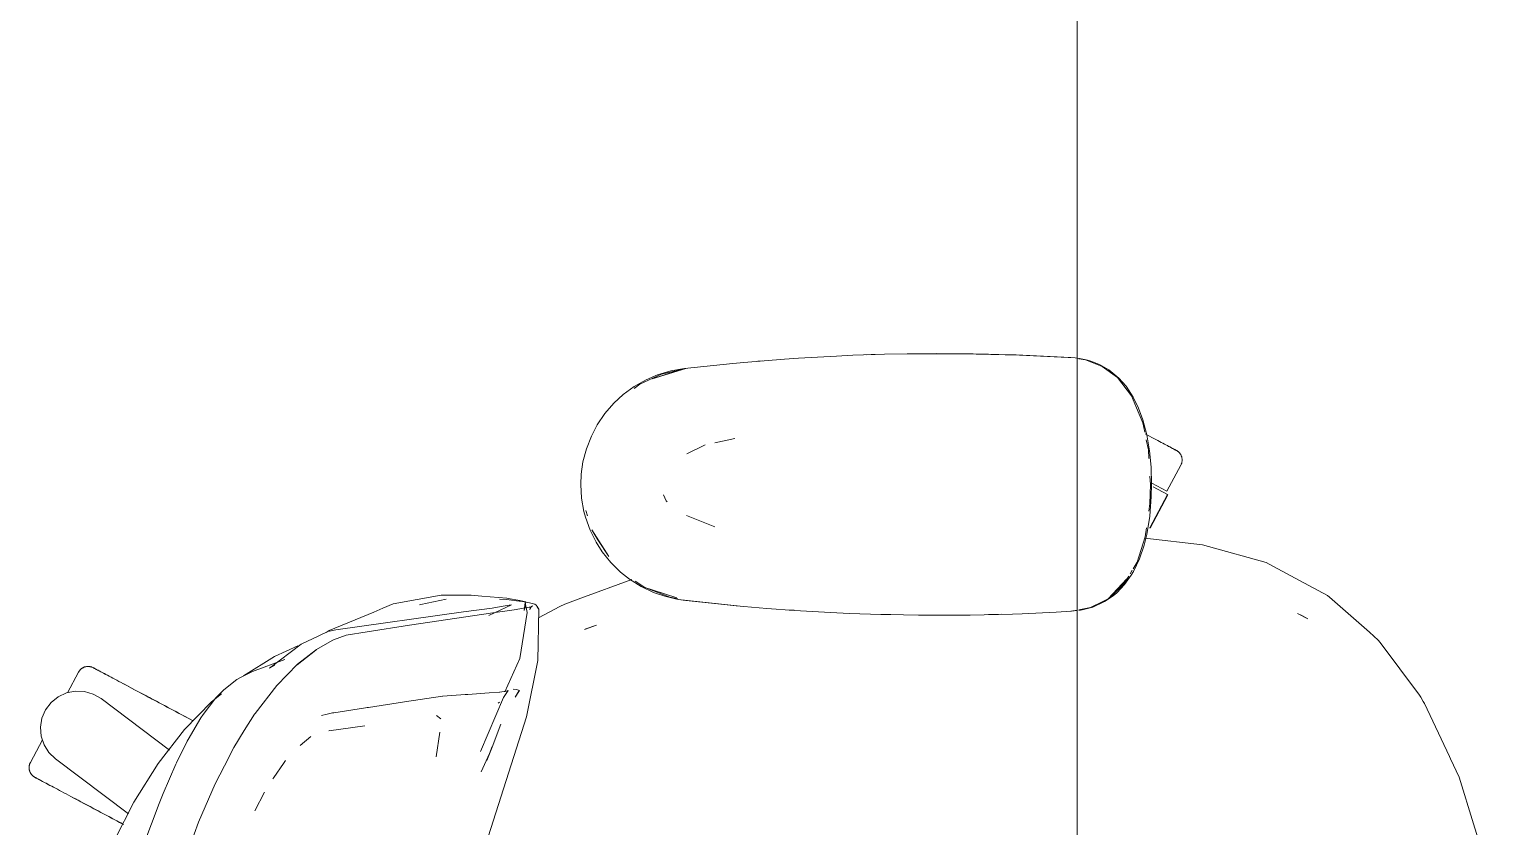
# Model space of a CAD drawing. Header units: millimetres. Extents: x 155927 to 295199, y -4084 to 97293.
# Drawn here: x 188535 to 189074, y 31813 to 32109 of the extents above; entities that cross this region are included whole.
import ezdxf

# ---------------------------------------------------------------- set-up
doc = ezdxf.new("R2010")
doc.units = ezdxf.units.MM
doc.header["$MEASUREMENT"] = 0
doc.layers.add('G-IMPT', color=8, linetype='CONTINUOUS', lineweight=9)
doc.layers.add('I-FURN', color=8, linetype='CONTINUOUS', lineweight=9)

msp = doc.modelspace()

# ---------------------------------------------------------------- linework, layer by layer
at = {"layer": 'G-IMPT'}
for p, q in [((188840.2, 31987.99), (188851.96, 31988.38)), ((188845.09, 31988.13), (188847.02, 31988.24)), ((188847.02, 31988.24), (188848.52, 31988.26)), ((188860.38, 31988.55), (188851.96, 31988.38)), ((188860.38, 31988.55), (188871.17, 31988.63)), ((188860.38, 31988.55), (188880.56, 31988.59)), ((188860.38, 31988.55), (188890.4, 31988.43)), ((188890.4, 31988.43), (188871.17, 31988.63)), ((188880.56, 31988.59), (188890.4, 31988.43)), ((188880.56, 31988.59), (188901.96, 31988.09)), ((188880.56, 31988.59), (188900.75, 31988.13)), ((188880.56, 31988.55), (188882.6, 31988.57)), ((188882.6, 31988.57), (188884.81, 31988.49)), ((188890.4, 31988.43), (188901.96, 31988.09)), ((188901.96, 31988.09), (188900.75, 31988.13)), ((188900.75, 31988.13), (188922.53, 31987.04)), ((188900.75, 31988.13), (188920.93, 31987.15)), ((188901.96, 31988.09), (188922.53, 31987.04)), ((188778.35, 31983.1), (188765.89, 31979.27)), ((188769.38, 31981.06), (188777.79, 31982.98)), ((188777.84, 31983.1), (188772.79, 31982.21)), ((188778.35, 31983.1), (188775.04, 31982.19)), ((188795.76, 31985.01), (188777.84, 31983.1)), ((188799.89, 31985.36), (188795.76, 31985.01)), ((188814.95, 31986.6), (188799.89, 31985.36)), ((188806.77, 31985.95), (188805.09, 31985.78)), ((188814.95, 31986.6), (188820.04, 31986.93)), ((188820.04, 31986.93), (188834.18, 31987.74)), ((188840.2, 31987.99), (188834.18, 31987.74)), ((188922.53, 31987.04), (188920.93, 31987.15)), ((188922.53, 31987.04), (188924.18, 31986.79)), ((188926.4, 31986.32), (188923.86, 31986.71)), ((188926.58, 31986.34), (188924.18, 31986.79)), ((188926.4, 31986.32), (188932.59, 31983.91)), ((188926.58, 31986.34), (188927.92, 31985.98)), ((188931.56, 31984.58), (188927.92, 31985.98)), ((188931.56, 31984.58), (188935, 31982.62)), ((188932.59, 31983.91), (188938.22, 31979.75)), ((188759.21, 31975.73), (188761.32, 31977.32)), ((188763.69, 31978.93), (188759.25, 31976.42)), ((188769.38, 31981.06), (188761.32, 31977.32)), ((188763.69, 31978.93), (188767.93, 31980.74)), ((188765.89, 31979.27), (188775.04, 31982.19)), ((188767.93, 31980.74), (188772.79, 31982.21)), ((188935, 31982.62), (188938.74, 31979.55)), ((188938.22, 31979.75), (188943.43, 31972.96)), ((188941.41, 31976.51), (188938.74, 31979.55)), ((188755.17, 31973.42), (188751.73, 31970.26)), ((188755.17, 31973.42), (188759.25, 31976.42)), ((188944.06, 31972.46), (188941.41, 31976.51)), ((188943.43, 31972.96), (188945.27, 31968.56)), ((188944.06, 31972.46), (188946.04, 31968.39)), ((188748.41, 31966.42), (188751.73, 31970.26)), ((188947.6, 31962.94), (188945.27, 31968.56)), ((188947.63, 31964.05), (188946.04, 31968.39)), ((188745.58, 31962.26), (188743.39, 31958.09)), ((188745.58, 31962.26), (188748.41, 31966.42)), ((188947.6, 31962.94), (188948.31, 31959.48)), ((188947.63, 31964.05), (188949.06, 31958.57)), ((188743.39, 31958.09), (188741.55, 31953.38)), ((188796.55, 31957.14), (188789.12, 31955.56)), ((188948.87, 31956.73), (188949.64, 31952.98)), ((188950.06, 31952.64), (188949.06, 31958.57)), ((188740.29, 31948.51), (188741.55, 31953.38)), ((188778.72, 31951.53), (188785.5, 31954.8)), ((188949.64, 31952.98), (188949.84, 31949.77)), ((188950.06, 31952.64), (188950.62, 31946.49)), ((188740.29, 31948.51), (188739.64, 31944)), ((188950.8, 31940.15), (188950.62, 31946.49)), ((188739.47, 31940.15), (188739.64, 31944)), ((188739.47, 31940.15), (188739.77, 31935.11)), ((188950.2, 31932.99), (188950.43, 31940.15)), ((188950.24, 31943.26), (188950.43, 31940.15)), ((188950.71, 31935.65), (188950.8, 31940.15)), ((188739.77, 31935.11), (188740.65, 31930.16)), ((188770.09, 31936.33), (188771.1, 31934.1)), ((188771.1, 31934.1), (188771.06, 31934.19)), ((188950.71, 31935.65), (188950.14, 31928.33)), ((188740.65, 31930.16), (188741.21, 31928.04)), ((188742.01, 31928.47), (188741.39, 31930.5)), ((188771.1, 31934.1), (188771.4, 31933.65)), ((188950.2, 31932.99), (188949.81, 31930.21)), ((188742.92, 31923.26), (188741.21, 31928.04)), ((188789.05, 31924.43), (188778.63, 31928.58)), ((188948.93, 31924.02), (188948.47, 31920.73)), ((188949.02, 31921.57), (188950.14, 31928.33)), ((188742.92, 31923.26), (188745.17, 31918.75)), ((188743.57, 31923.36), (188745.73, 31919.68)), ((188743.57, 31923.36), (188749.89, 31913.41)), ((188745.17, 31918.75), (188747.43, 31915.21)), ((188745.73, 31919.68), (188749.89, 31913.41)), ((188948.47, 31920.73), (188945.44, 31911.34)), ((188948.04, 31917.64), (188949.02, 31921.57)), ((188948.35, 31920.22), (188969.63, 31917.81)), ((188750.62, 31911.23), (188747.43, 31915.21)), ((188948.04, 31917.64), (188946.31, 31912.55)), ((188971.89, 31917.17), (188969.63, 31917.81)), ((188971.89, 31917.17), (188993.24, 31911.17)), ((188750.62, 31911.23), (188754.23, 31907.68)), ((188754.23, 31907.68), (188757.53, 31905.06)), ((188943.7, 31908.42), (188942.87, 31907.03)), ((188944.1, 31907.92), (188943.29, 31906.54)), ((188945.44, 31911.34), (188943.98, 31908.88)), ((188946.31, 31912.55), (188944.1, 31907.92)), ((188993.24, 31911.17), (188994.35, 31910.57)), ((188994.35, 31910.57), (189005.59, 31904.56)), ((188758.43, 31904.94), (188739.49, 31898)), ((188761.86, 31902.33), (188757.53, 31905.06)), ((188763.18, 31901.94), (188759.6, 31904.36)), ((188761.86, 31902.33), (188766.44, 31900.14)), ((188763.18, 31901.94), (188765.89, 31901.03)), ((188763.18, 31901.94), (188775.04, 31898.12)), ((188941.67, 31905.12), (188934.77, 31897.73)), ((188940.48, 31903.03), (188934.77, 31897.73)), ((188940.26, 31903.5), (188937.18, 31899.96)), ((188937.98, 31900.04), (188940.85, 31903.09)), ((188941.67, 31905.12), (188940.39, 31903.65)), ((188942.36, 31906.19), (188940.48, 31903.03)), ((188940.85, 31903.09), (188943.29, 31906.54)), ((189005.59, 31904.56), (189016.02, 31898.97)), ((188687.71, 31899.1), (188670.01, 31895.86)), ((188689.57, 31897.69), (188680.27, 31895.64)), ((188687.71, 31899.1), (188694.68, 31899.12)), ((188694.68, 31899.12), (188698.85, 31899.12)), ((188702.8, 31898.78), (188698.85, 31899.12)), ((188712.13, 31897.98), (188702.8, 31898.78)), ((188711.96, 31897.46), (188709.37, 31897.67)), ((188716.65, 31896.94), (188711.96, 31897.46)), ((188712.13, 31897.98), (188712.6, 31897.94)), ((188712.6, 31897.94), (188716.85, 31897.12)), ((188717.26, 31896.87), (188716.65, 31896.94)), ((188716.85, 31897.12), (188719.17, 31896.68)), ((188717.26, 31896.87), (188720.54, 31896.33)), ((188718.45, 31893.4), (188719.17, 31896.68)), ((188739.49, 31898), (188733.52, 31895.81)), ((188772.4, 31898.33), (188764.22, 31901.53)), ((188765.89, 31901.03), (188775.04, 31898.12)), ((188766.44, 31900.14), (188770.57, 31898.69)), ((188775.53, 31897.54), (188770.57, 31898.69)), ((188775.46, 31897.75), (188772.4, 31898.33)), ((188775.53, 31897.54), (188798.49, 31895.08)), ((188775.53, 31897.54), (188778.35, 31897.2)), ((188775.53, 31897.54), (188796.97, 31895.18)), ((188798.49, 31895.08), (188778.35, 31897.2)), ((188932.53, 31896.63), (188928.27, 31894.52)), ((188933.44, 31896.71), (188929.12, 31894.72)), ((188932.53, 31896.63), (188934.77, 31897.73)), ((188933.44, 31896.71), (188936.66, 31898.91)), ((188934.77, 31897.73), (188937.18, 31899.96)), ((188937.98, 31900.04), (188936.66, 31898.91)), ((189016.69, 31898.39), (189016.02, 31898.97)), ((189031.47, 31885.37), (189016.69, 31898.39)), ((188646.34, 31886.08), (188662.79, 31892.87)), ((188695.99, 31892.91), (188648.77, 31886.24)), ((188662.79, 31892.87), (188666.15, 31894.26)), ((188670.01, 31895.86), (188666.15, 31894.26)), ((188706.95, 31892.52), (188676.08, 31887.97)), ((188680.27, 31895.64), (188679.69, 31895.49)), ((188695.99, 31892.91), (188706.65, 31894.35)), ((188713.84, 31895.54), (188705.43, 31891.55)), ((188707.95, 31894.57), (188706.65, 31894.35)), ((188714.81, 31893.63), (188706.95, 31892.52)), ((188707.95, 31894.57), (188712.97, 31895.4)), ((188713.84, 31895.54), (188712.97, 31895.4)), ((188721.07, 31894.74), (188714.81, 31893.63)), ((188716.91, 31875.64), (188719.62, 31892.69)), ((188718.45, 31893.4), (188718.93, 31896.27)), ((188718.93, 31896.27), (188719.62, 31892.69)), ((188720.45, 31894.57), (188721.55, 31895.13)), ((188720.45, 31894.57), (188721.07, 31894.74)), ((188722.4, 31895.78), (188720.54, 31896.33)), ((188720.65, 31893.7), (188720.73, 31894.2)), ((188721.05, 31894.74), (188720.73, 31894.2)), ((188721.05, 31894.74), (188721.55, 31895.13)), ((188722.4, 31895.78), (188722.94, 31895.46)), ((188722.94, 31895.46), (188723.31, 31894.96)), ((188723.92, 31893.93), (188723.31, 31894.96)), ((188723.44, 31894.34), (188723.31, 31894.96)), ((188723.31, 31894.96), (188723.34, 31894.89)), ((188723.44, 31894.34), (188723.34, 31894.89)), ((188723.54, 31874.94), (188723.92, 31893.93)), ((188723.85, 31890.74), (188731.76, 31894.88)), ((188731.76, 31894.88), (188733.52, 31895.81)), ((188796.97, 31895.18), (188808.37, 31894.2)), ((188818.65, 31893.47), (188808.37, 31894.2)), ((188816.61, 31893.6), (188815.2, 31893.74)), ((188816.61, 31893.6), (188818.52, 31893.51)), ((188818.65, 31893.47), (188827.53, 31892.91)), ((188838.83, 31892.37), (188827.53, 31892.91)), ((188838.83, 31892.37), (188846.71, 31892.07)), ((188859.02, 31891.78), (188846.71, 31892.07)), ((188850.58, 31891.99), (188852.24, 31891.92)), ((188852.24, 31891.92), (188854.32, 31891.92)), ((188859.02, 31891.78), (188864.49, 31891.71)), ((188879.2, 31891.7), (188864.49, 31891.71)), ((188883.71, 31891.75), (188879.2, 31891.7)), ((188883.71, 31891.75), (188899.38, 31892.13)), ((188890.44, 31891.93), (188892.66, 31891.93)), ((188895.34, 31892.05), (188892.66, 31891.93)), ((188899.38, 31892.13), (188902.93, 31892.25)), ((188915.49, 31892.87), (188902.93, 31892.25)), ((188915.49, 31892.87), (188921.15, 31893.15)), ((188923.23, 31893.58), (188920.93, 31893.15)), ((188921.15, 31893.15), (188923.23, 31893.41)), ((188928.27, 31894.52), (188923.86, 31893.7)), ((188923.86, 31893.49), (188925.16, 31893.65)), ((188925.16, 31893.65), (188929.12, 31894.72)), ((189006.42, 31891.54), (189004.83, 31892.32)), ((189008.72, 31890.36), (189004.83, 31892.32)), ((189008.72, 31890.36), (189006.42, 31891.54)), ((188645.17, 31885.31), (188646.34, 31886.08)), ((188648.77, 31886.24), (188645.78, 31885.59)), ((188676.08, 31887.97), (188660.31, 31885.57)), ((188740.79, 31886.4), (188745.26, 31888.03)), ((188740.79, 31886.4), (188741.38, 31886.66)), ((188745.26, 31888.03), (188741.38, 31886.66)), ((188624.19, 31872.04), (188635.89, 31880.98)), ((188634.71, 31880.31), (188626.08, 31876.33)), ((188642.42, 31884.02), (188635.89, 31880.98)), ((188641.59, 31879.02), (188647.43, 31882.31)), ((188642.42, 31884.02), (188645.78, 31885.59)), ((188647.43, 31882.31), (188647.85, 31882.52)), ((188652.64, 31884.27), (188647.85, 31882.52)), ((188652.64, 31884.27), (188660.31, 31885.57)), ((189031.47, 31885.37), (189034.73, 31882.5)), ((189035.46, 31881.53), (189034.73, 31882.5)), ((189050.03, 31862.03), (189035.46, 31881.53)), ((188626.08, 31876.33), (188614.63, 31869.21)), ((188629.85, 31875.27), (188617.94, 31870.77)), ((188634.42, 31873.3), (188641.37, 31878.69)), ((188634.42, 31873.3), (188637.99, 31876.1)), ((188641.59, 31879.02), (188634.63, 31873.6)), ((188641.37, 31878.69), (188637.99, 31876.1)), ((188716.91, 31875.64), (188711.29, 31863.29)), ((188723.54, 31874.94), (188719.34, 31853.99)), ((188613.27, 31868.52), (188615.71, 31869.69)), ((188615.71, 31869.69), (188617.94, 31870.77)), ((188624.19, 31872.04), (188626.22, 31873.2)), ((188626.89, 31865.7), (188634.63, 31873.6)), ((188612.14, 31867.9), (188607.27, 31864.04)), ((188612.14, 31867.9), (188613.27, 31868.52)), ((188626.89, 31865.7), (188618.87, 31855.26)), ((188714.48, 31864.28), (188715.83, 31864.11)), ((188715.83, 31864.11), (188716.7, 31863.84)), ((188602.71, 31859.6), (188592.75, 31849.3)), ((188604.38, 31861.02), (188599.66, 31854.89)), ((188602.71, 31859.6), (188606.38, 31862.6)), ((188607.27, 31864.04), (188604.38, 31861.02)), ((188674.25, 31859.63), (188660.89, 31857.51)), ((188674.25, 31859.63), (188688.32, 31861.66)), ((188688.4, 31861.67), (188688.32, 31861.66)), ((188688.4, 31861.67), (188696.64, 31862.29)), ((188696.64, 31862.29), (188697.63, 31862.36)), ((188697.63, 31862.36), (188705.49, 31862.92)), ((188710.8, 31861.14), (188702.36, 31841.16)), ((188705.49, 31862.92), (188709.36, 31863.22)), ((188709.35, 31859.42), (188708.91, 31859.15)), ((188709.45, 31863.22), (188709.36, 31863.22)), ((188709.45, 31863.22), (188711.83, 31863.52)), ((188712.56, 31863.81), (188710.8, 31861.14)), ((188711.84, 31863.52), (188711.83, 31863.52)), ((188711.84, 31863.52), (188712.56, 31863.81)), ((188715.17, 31861.35), (188716.7, 31863.84)), ((188716.76, 31863.82), (188715.17, 31861.35)), ((188716.7, 31863.84), (188715.21, 31861.37)), ((188716.76, 31863.82), (188716.7, 31863.84)), ((189050.03, 31862.03), (189050.49, 31861.26)), ((189050.49, 31861.26), (189051.43, 31859.69)), ((189051.85, 31858.98), (189051.43, 31859.69)), ((189051.85, 31858.98), (189061.12, 31839.34)), ((188594.07, 31845.6), (188598.8, 31853.6)), ((188599.66, 31854.89), (188598.8, 31853.6)), ((188614.82, 31848.91), (188618.7, 31855.01)), ((188618.7, 31855.01), (188618.87, 31855.26)), ((188643.43, 31854.58), (188645.6, 31855.04)), ((188645.6, 31855.04), (188647.58, 31855.46)), ((188648.05, 31855.53), (188647.58, 31855.46)), ((188659.77, 31857.34), (188648.05, 31855.53)), ((188659.77, 31857.34), (188660.38, 31857.43)), ((188660.89, 31857.51), (188660.38, 31857.43)), ((188687.66, 31853.28), (188686.02, 31854.56)), ((188703.35, 31803.75), (188719.34, 31853.99)), ((188582.94, 31836.7), (188592.75, 31849.3)), ((188614.82, 31848.91), (188611.05, 31842.68)), ((188659.47, 31850.66), (188646.12, 31848.88)), ((188646.12, 31848.88), (188646.59, 31849.02)), ((188687.31, 31848.33), (188685.91, 31839.17)), ((188687.31, 31848.33), (188687.26, 31847.98)), ((188706.66, 31842.8), (188709.92, 31851.27)), ((188593.76, 31845), (188589.76, 31836.99)), ((188593.76, 31845), (188594.07, 31845.6)), ((188607.48, 31835.89), (188611.05, 31842.68)), ((188635.62, 31843.38), (188639.53, 31846.72)), ((188704.64, 31837.9), (188706.67, 31843.01)), ((188706.67, 31843.01), (188704.64, 31837.89)), ((188706.66, 31842.8), (188704.64, 31837.9)), ((188629.35, 31836.75), (188630.1, 31837.85)), ((188705.64, 31840.42), (188702.59, 31833.71)), ((189061.12, 31839.34), (189061.55, 31838.42)), ((189064.74, 31831.66), (189061.55, 31838.42)), ((188573.97, 31822.41), (188582.94, 31836.7)), ((188589.54, 31836.55), (188584.77, 31825.59)), ((188589.54, 31836.55), (188589.76, 31836.99)), ((188607.48, 31835.89), (188604.09, 31829.16)), ((188629.35, 31836.75), (188625.85, 31831.61)), ((188597.92, 31814.94), (188604.09, 31829.16)), ((188625.85, 31831.61), (188625.46, 31831.04)), ((189064.74, 31831.66), (189070.06, 31814.38)), ((188566.88, 31808.63), (188573.97, 31822.41)), ((188577.69, 31806.84), (188583.29, 31821.91)), ((188584.77, 31825.59), (188583.29, 31821.91)), ((188622.32, 31826.14), (188618.78, 31819.17)), ((188592.46, 31800.06), (188597.92, 31814.94)), ((189070.06, 31814.38), (189074.25, 31800.78))]:
    msp.add_line(p, q, dxfattribs=at)
at = {"layer": 'I-FURN'}
for p, q in [((188923.23, 32404.61), (188923.23, 31004.61)), ((188923.23, 31004.61), (188923.23, 32404.61)), ((188949.28, 31958.45), (188948.45, 31958.9)), ((188950.1, 31958.02), (188949.28, 31958.45)), ((188950.88, 31957.6), (188950.1, 31958.02)), ((188951.65, 31957.2), (188950.88, 31957.6)), ((188952.38, 31956.81), (188951.65, 31957.2)), ((188953.09, 31956.43), (188952.38, 31956.81)), ((188953.77, 31956.07), (188953.09, 31956.43)), ((188954.41, 31955.72), (188953.77, 31956.07)), ((188955.03, 31955.4), (188954.41, 31955.72)), ((188955.61, 31955.09), (188955.03, 31955.4)), ((188955.3, 31955.25), (188955.87, 31954.95)), ((188956.17, 31954.79), (188955.61, 31955.09)), ((188955.87, 31954.95), (188956.41, 31954.66)), ((188956.68, 31954.52), (188956.17, 31954.79)), ((188956.41, 31954.66), (188956.91, 31954.4)), ((188957.16, 31954.26), (188956.68, 31954.52)), ((188956.91, 31954.4), (188957.37, 31954.15)), ((188957.61, 31954.03), (188957.16, 31954.26)), ((188957.37, 31954.15), (188957.8, 31953.92)), ((188958.02, 31953.81), (188957.61, 31954.03)), ((188957.8, 31953.92), (188958.2, 31953.71)), ((188958.39, 31953.61), (188958.02, 31953.81)), ((188958.2, 31953.71), (188958.55, 31953.52)), ((188958.73, 31953.43), (188958.39, 31953.61)), ((188958.55, 31953.52), (188958.87, 31953.36)), ((188959.03, 31953.27), (188958.73, 31953.43)), ((188958.87, 31953.36), (188959.15, 31953.21)), ((188959.28, 31953.14), (188959.03, 31953.27)), ((188959.15, 31953.21), (188959.39, 31953.08)), ((188959.5, 31953.02), (188959.28, 31953.14)), ((188959.39, 31953.08), (188959.59, 31952.97)), ((188959.68, 31952.92), (188959.5, 31953.02)), ((188959.59, 31952.97), (188959.75, 31952.89)), ((188959.82, 31952.85), (188959.68, 31952.92)), ((188959.75, 31952.89), (188959.88, 31952.82)), ((188959.92, 31952.79), (188959.82, 31952.85)), ((188959.88, 31952.82), (188959.96, 31952.78)), ((188959.99, 31952.76), (188959.92, 31952.79)), ((188959.96, 31952.78), (188960, 31952.76)), ((188960.01, 31952.75), (188959.99, 31952.76)), ((188960, 31952.76), (188960.01, 31952.75)), ((188960.01, 31952.75), (188960.15, 31952.67)), ((188960.15, 31952.67), (188960.28, 31952.59)), ((188960.28, 31952.59), (188960.42, 31952.5)), ((188960.42, 31952.5), (188960.55, 31952.41)), ((188960.55, 31952.41), (188960.67, 31952.31)), ((188960.67, 31952.31), (188960.8, 31952.2)), ((188960.8, 31952.2), (188960.91, 31952.09)), ((188960.91, 31952.09), (188961.03, 31951.98)), ((188961.03, 31951.98), (188961.14, 31951.86)), ((188961.14, 31951.86), (188961.24, 31951.73)), ((188961.24, 31951.73), (188961.34, 31951.61)), ((188961.34, 31951.61), (188961.43, 31951.48)), ((188961.43, 31951.48), (188961.52, 31951.34)), ((188961.52, 31951.34), (188961.61, 31951.2)), ((188961.61, 31951.2), (188961.68, 31951.06)), ((188961.68, 31951.06), (188961.76, 31950.92)), ((188961.76, 31950.92), (188961.82, 31950.77)), ((188961.82, 31950.77), (188961.88, 31950.62)), ((188961.88, 31950.62), (188961.94, 31950.47)), ((188961.94, 31950.47), (188961.98, 31950.32)), ((188961.98, 31950.32), (188962.03, 31950.16)), ((188956.52, 31937.62), (188961.67, 31947.3)), ((188961.69, 31947.34), (188961.67, 31947.3)), ((188961.76, 31947.48), (188961.69, 31947.34)), ((188961.83, 31947.63), (188961.76, 31947.48)), ((188961.89, 31947.78), (188961.83, 31947.63)), ((188961.94, 31947.93), (188961.89, 31947.78)), ((188961.99, 31948.09), (188961.94, 31947.93)), ((188962.03, 31948.24), (188961.99, 31948.09)), ((188962.03, 31950.16), (188962.06, 31950)), ((188962.06, 31948.4), (188962.03, 31948.24)), ((188962.06, 31950), (188962.09, 31949.84)), ((188962.09, 31948.56), (188962.06, 31948.4)), ((188962.09, 31949.84), (188962.11, 31949.68)), ((188962.12, 31948.72), (188962.09, 31948.56)), ((188962.11, 31949.68), (188962.13, 31949.52)), ((188962.13, 31948.88), (188962.12, 31948.72)), ((188962.13, 31949.52), (188962.14, 31949.36)), ((188962.14, 31949.04), (188962.13, 31948.88)), ((188962.14, 31949.36), (188962.14, 31949.2)), ((188962.14, 31949.2), (188962.14, 31949.04)), ((188950.89, 31940.61), (188956.52, 31937.62)), ((188956.71, 31936.39), (188950.13, 31924.02)), ((188950.3, 31923.93), (188956.88, 31936.29)), ((188951.41, 31939.2), (188956.71, 31936.39)), ((188950.13, 31924.02), (188950.04, 31924.07)), ((188553.47, 31870.56), (188549.44, 31862.98)), ((188553.47, 31870.56), (188553.55, 31870.71)), ((188553.55, 31870.71), (188553.64, 31870.84)), ((188553.64, 31870.84), (188553.73, 31870.98)), ((188553.73, 31870.98), (188553.82, 31871.11)), ((188553.82, 31871.11), (188553.92, 31871.23)), ((188553.92, 31871.23), (188554.03, 31871.36)), ((188554.03, 31871.36), (188554.14, 31871.47)), ((188554.14, 31871.47), (188554.25, 31871.59)), ((188554.25, 31871.59), (188554.37, 31871.7)), ((188554.37, 31871.7), (188554.49, 31871.8)), ((188554.49, 31871.8), (188554.62, 31871.9)), ((188554.62, 31871.9), (188554.75, 31871.99)), ((188554.75, 31871.99), (188554.88, 31872.08)), ((188554.88, 31872.08), (188555.02, 31872.17)), ((188555.02, 31872.17), (188555.16, 31872.24)), ((188555.16, 31872.24), (188555.31, 31872.32)), ((188555.31, 31872.32), (188555.45, 31872.38)), ((188555.45, 31872.38), (188555.6, 31872.44)), ((188555.6, 31872.44), (188555.76, 31872.5)), ((188555.76, 31872.5), (188555.91, 31872.54)), ((188555.91, 31872.54), (188556.07, 31872.59)), ((188556.07, 31872.59), (188556.22, 31872.62)), ((188556.22, 31872.62), (188556.38, 31872.65)), ((188556.38, 31872.65), (188556.54, 31872.67)), ((188556.54, 31872.67), (188556.7, 31872.69)), ((188556.7, 31872.69), (188556.86, 31872.7)), ((188556.86, 31872.7), (188557.02, 31872.7)), ((188557.02, 31872.7), (188557.18, 31872.7)), ((188557.18, 31872.7), (188557.35, 31872.69)), ((188557.35, 31872.69), (188557.51, 31872.67)), ((188557.51, 31872.67), (188557.67, 31872.65)), ((188557.67, 31872.65), (188557.82, 31872.62)), ((188557.82, 31872.62), (188557.98, 31872.59)), ((188557.98, 31872.59), (188558.14, 31872.55)), ((188558.14, 31872.55), (188558.29, 31872.5)), ((188558.29, 31872.5), (188558.44, 31872.45)), ((188558.44, 31872.45), (188558.59, 31872.39)), ((188558.59, 31872.39), (188558.74, 31872.32)), ((188558.74, 31872.32), (188558.89, 31872.25)), ((188558.89, 31872.25), (188558.92, 31872.23)), ((188558.92, 31872.23), (188558.94, 31872.22)), ((188558.93, 31872.23), (188558.92, 31872.23)), ((188558.97, 31872.21), (188558.93, 31872.23)), ((188558.94, 31872.22), (188559, 31872.19)), ((188559.05, 31872.16), (188558.97, 31872.21)), ((188559, 31872.19), (188559.11, 31872.14)), ((188559.18, 31872.1), (188559.05, 31872.16)), ((188559.11, 31872.14), (188559.25, 31872.06)), ((188559.34, 31872.01), (188559.18, 31872.1)), ((188559.25, 31872.06), (188559.43, 31871.96)), ((188559.54, 31871.9), (188559.34, 31872.01)), ((188559.43, 31871.96), (188559.64, 31871.85)), ((188559.78, 31871.78), (188559.54, 31871.9)), ((188559.64, 31871.85), (188559.9, 31871.71)), ((188560.06, 31871.63), (188559.78, 31871.78)), ((188559.9, 31871.71), (188560.2, 31871.55)), ((188560.38, 31871.46), (188560.06, 31871.63)), ((188560.2, 31871.55), (188560.54, 31871.37)), ((188560.73, 31871.27), (188560.38, 31871.46)), ((188560.54, 31871.37), (188560.91, 31871.18)), ((188561.13, 31871.06), (188560.73, 31871.27)), ((188560.91, 31871.18), (188561.32, 31870.96)), ((188561.56, 31870.83), (188561.13, 31871.06)), ((188561.32, 31870.96), (188561.76, 31870.72)), ((188562.02, 31870.58), (188561.56, 31870.83)), ((188561.76, 31870.72), (188562.25, 31870.46)), ((188562.52, 31870.32), (188562.02, 31870.58)), ((188562.25, 31870.46), (188562.76, 31870.19)), ((188563.06, 31870.03), (188562.52, 31870.32)), ((188562.76, 31870.19), (188563.31, 31869.9)), ((188563.63, 31869.73), (188563.06, 31870.03)), ((188563.31, 31869.9), (188563.9, 31869.59)), ((188564.23, 31869.41), (188563.63, 31869.73)), ((188564.86, 31869.07), (188564.23, 31869.41)), ((188565.53, 31868.72), (188564.86, 31869.07)), ((188566.22, 31868.35), (188565.53, 31868.72)), ((188566.94, 31867.97), (188566.22, 31868.35)), ((188567.69, 31867.57), (188566.94, 31867.97)), ((188568.47, 31867.16), (188567.69, 31867.57)), ((188569.27, 31866.73), (188568.47, 31867.16)), ((188570.09, 31866.29), (188569.27, 31866.73)), ((188569.64, 31866.53), (188570.48, 31866.09)), ((188570.94, 31865.84), (188570.09, 31866.29)), ((188570.48, 31866.09), (188571.34, 31865.63)), ((188571.81, 31865.38), (188570.94, 31865.84)), ((188571.34, 31865.63), (188572.21, 31865.17)), ((188572.7, 31864.91), (188571.81, 31865.38)), ((188572.21, 31865.17), (188573.11, 31864.69)), ((188573.6, 31864.43), (188572.7, 31864.91)), ((188573.11, 31864.69), (188574.02, 31864.2)), ((188574.52, 31863.94), (188573.6, 31864.43)), ((188574.02, 31864.2), (188574.95, 31863.71)), ((188541.29, 31856.62), (188543.32, 31859.32)), ((188543.32, 31859.32), (188545.93, 31861.45)), ((188545.93, 31861.45), (188548.98, 31862.89)), ((188548.98, 31862.89), (188552.29, 31863.56)), ((188552.29, 31863.56), (188555.66, 31863.42)), ((188555.66, 31863.42), (188558.9, 31862.48)), ((188558.9, 31862.48), (188561.82, 31860.79)), ((188561.82, 31860.79), (188587.13, 31841.71)), ((188575.46, 31863.44), (188574.52, 31863.94)), ((188574.95, 31863.71), (188575.9, 31863.21)), ((188576.41, 31862.93), (188575.46, 31863.44)), ((188575.9, 31863.21), (188576.85, 31862.7)), ((188577.38, 31862.42), (188576.41, 31862.93)), ((188576.85, 31862.7), (188577.82, 31862.18)), ((188578.35, 31861.9), (188577.38, 31862.42)), ((188577.82, 31862.18), (188578.8, 31861.66)), ((188579.33, 31861.38), (188578.35, 31861.9)), ((188578.8, 31861.66), (188579.79, 31861.14)), ((188580.32, 31860.85), (188579.33, 31861.38)), ((188579.79, 31861.14), (188580.78, 31860.61)), ((188581.32, 31860.32), (188580.32, 31860.85)), ((188580.78, 31860.61), (188581.78, 31860.08)), ((188582.32, 31859.79), (188581.32, 31860.32)), ((188581.78, 31860.08), (188582.79, 31859.54)), ((188583.33, 31859.26), (188582.32, 31859.79)), ((188582.79, 31859.54), (188583.79, 31859.01)), ((188584.33, 31858.72), (188583.33, 31859.26)), ((188583.79, 31859.01), (188584.8, 31858.48)), ((188585.34, 31858.19), (188584.33, 31858.72)), ((188539.42, 31850.19), (188539.96, 31853.52)), ((188539.96, 31853.52), (188541.29, 31856.62)), ((188584.8, 31858.48), (188585.8, 31857.94)), ((188586.34, 31857.65), (188585.34, 31858.19)), ((188585.8, 31857.94), (188586.8, 31857.41)), ((188587.34, 31857.12), (188586.34, 31857.65)), ((188586.8, 31857.41), (188587.8, 31856.88)), ((188588.33, 31856.59), (188587.34, 31857.12)), ((188587.8, 31856.88), (188588.79, 31856.35)), ((188589.32, 31856.07), (188588.33, 31856.59)), ((188588.79, 31856.35), (188589.77, 31855.83)), ((188590.3, 31855.55), (188589.32, 31856.07)), ((188589.77, 31855.83), (188590.75, 31855.31)), ((188591.27, 31855.03), (188590.3, 31855.55)), ((188590.75, 31855.31), (188591.71, 31854.8)), ((188592.23, 31854.52), (188591.27, 31855.03)), ((188591.71, 31854.8), (188592.66, 31854.29)), ((188593.17, 31854.02), (188592.23, 31854.52)), ((188592.66, 31854.29), (188593.6, 31853.79)), ((188594.1, 31853.53), (188593.17, 31854.02)), ((188593.6, 31853.79), (188594.52, 31853.3)), ((188595.01, 31853.04), (188594.1, 31853.53)), ((188594.52, 31853.3), (188595.43, 31852.82)), ((188539.68, 31846.83), (188539.42, 31850.19)), ((188595.91, 31852.57), (188595.01, 31853.04)), ((188540.13, 31845.48), (188535.66, 31837.07)), ((188540.75, 31843.63), (188539.68, 31846.83)), ((188542.55, 31840.78), (188540.75, 31843.63)), ((188544.98, 31838.43), (188542.55, 31840.78)), ((188572.04, 31818.04), (188544.98, 31838.43)), ((188535.19, 31835.33), (188535.2, 31835.49)), ((188535.19, 31835.17), (188535.19, 31835.33)), ((188535.19, 31835), (188535.19, 31835.17)), ((188535.2, 31834.84), (188535.19, 31835)), ((188535.2, 31835.49), (188535.22, 31835.65)), ((188535.22, 31834.68), (188535.2, 31834.84)), ((188535.22, 31835.65), (188535.24, 31835.81)), ((188535.24, 31834.52), (188535.22, 31834.68)), ((188535.24, 31835.81), (188535.27, 31835.97)), ((188535.27, 31834.37), (188535.24, 31834.52)), ((188535.27, 31835.97), (188535.3, 31836.12)), ((188535.31, 31834.21), (188535.27, 31834.37)), ((188535.3, 31836.12), (188535.35, 31836.28)), ((188535.35, 31834.05), (188535.31, 31834.21)), ((188535.35, 31836.28), (188535.39, 31836.43)), ((188535.4, 31833.9), (188535.35, 31834.05)), ((188535.39, 31836.43), (188535.45, 31836.59)), ((188535.45, 31833.75), (188535.4, 31833.9)), ((188535.45, 31836.59), (188535.51, 31836.74)), ((188535.51, 31833.6), (188535.45, 31833.75)), ((188535.51, 31836.74), (188535.57, 31836.88)), ((188535.58, 31833.45), (188535.51, 31833.6)), ((188535.57, 31836.88), (188535.64, 31837.03)), ((188535.65, 31833.31), (188535.58, 31833.45)), ((188535.64, 31837.03), (188535.66, 31837.07)), ((188535.73, 31833.16), (188535.65, 31833.31)), ((188535.81, 31833.03), (188535.73, 31833.16)), ((188535.9, 31832.89), (188535.81, 31833.03)), ((188535.99, 31832.76), (188535.9, 31832.89)), ((188536.09, 31832.63), (188535.99, 31832.76)), ((188536.2, 31832.51), (188536.09, 31832.63)), ((188536.31, 31832.39), (188536.2, 31832.51)), ((188536.42, 31832.28), (188536.31, 31832.39)), ((188536.54, 31832.17), (188536.42, 31832.28)), ((188536.66, 31832.06), (188536.54, 31832.17)), ((188536.79, 31831.96), (188536.66, 31832.06)), ((188536.92, 31831.87), (188536.79, 31831.96)), ((188537.05, 31831.78), (188536.92, 31831.87)), ((188537.19, 31831.69), (188537.05, 31831.78)), ((188537.33, 31831.62), (188537.19, 31831.69)), ((188537.33, 31831.61), (188537.33, 31831.62)), ((188537.33, 31831.62), (188537.35, 31831.6)), ((188537.38, 31831.59), (188537.33, 31831.61)), ((188537.35, 31831.6), (188537.41, 31831.57)), ((188537.46, 31831.55), (188537.38, 31831.59)), ((188537.41, 31831.57), (188537.51, 31831.52)), ((188537.58, 31831.48), (188537.46, 31831.55)), ((188537.51, 31831.52), (188537.65, 31831.44)), ((188537.74, 31831.4), (188537.58, 31831.48)), ((188537.65, 31831.44), (188537.83, 31831.35)), ((188537.94, 31831.29), (188537.74, 31831.4)), ((188537.83, 31831.35), (188538.05, 31831.23)), ((188538.18, 31831.16), (188537.94, 31831.29)), ((188538.05, 31831.23), (188538.31, 31831.1)), ((188538.46, 31831.01), (188538.18, 31831.16)), ((188538.31, 31831.1), (188538.6, 31830.94)), ((188538.78, 31830.84), (188538.46, 31831.01)), ((188538.6, 31830.94), (188538.94, 31830.76)), ((188539.14, 31830.65), (188538.78, 31830.84)), ((188538.94, 31830.76), (188539.31, 31830.56)), ((188539.53, 31830.45), (188539.14, 31830.65)), ((188539.31, 31830.56), (188539.72, 31830.34)), ((188539.96, 31830.22), (188539.53, 31830.45)), ((188539.72, 31830.34), (188540.17, 31830.11)), ((188540.43, 31829.97), (188539.96, 31830.22)), ((188540.17, 31830.11), (188540.65, 31829.85)), ((188540.93, 31829.7), (188540.43, 31829.97)), ((188540.65, 31829.85), (188541.17, 31829.57)), ((188541.46, 31829.42), (188540.93, 31829.7)), ((188541.17, 31829.57), (188541.72, 31829.28)), ((188542.03, 31829.12), (188541.46, 31829.42)), ((188541.72, 31829.28), (188542.3, 31828.97)), ((188542.3, 31828.97), (188542.92, 31828.64)), ((188542.92, 31828.64), (188543.57, 31828.3)), ((188543.57, 31828.3), (188544.25, 31827.94)), ((188544.25, 31827.94), (188544.95, 31827.56)), ((188544.95, 31827.56), (188545.69, 31827.17)), ((188545.69, 31827.17), (188546.45, 31826.77)), ((188546.45, 31826.77), (188547.24, 31826.35)), ((188547.24, 31826.35), (188548.05, 31825.92)), ((188548.05, 31825.92), (188548.88, 31825.47)), ((188548.88, 31825.47), (188549.74, 31825.02)), ((188549.74, 31825.02), (188550.62, 31824.55)), ((188550.62, 31824.55), (188551.51, 31824.07)), ((188552.01, 31823.81), (188551.1, 31824.29)), ((188551.51, 31824.07), (188552.43, 31823.59)), ((188552.93, 31823.32), (188552.01, 31823.81)), ((188552.43, 31823.59), (188553.36, 31823.09)), ((188553.87, 31822.82), (188552.93, 31823.32)), ((188553.36, 31823.09), (188554.3, 31822.59)), ((188554.82, 31822.32), (188553.87, 31822.82)), ((188554.3, 31822.59), (188555.26, 31822.08)), ((188555.78, 31821.8), (188554.82, 31822.32)), ((188555.26, 31822.08), (188556.23, 31821.57)), ((188556.75, 31821.29), (188555.78, 31821.8)), ((188556.23, 31821.57), (188557.21, 31821.05)), ((188557.74, 31820.76), (188556.75, 31821.29)), ((188557.21, 31821.05), (188558.19, 31820.52)), ((188558.73, 31820.24), (188557.74, 31820.76)), ((188558.19, 31820.52), (188559.19, 31819.99)), ((188559.73, 31819.71), (188558.73, 31820.24)), ((188559.19, 31819.99), (188560.19, 31819.46)), ((188560.73, 31819.17), (188559.73, 31819.71)), ((188560.19, 31819.46), (188561.19, 31818.93)), ((188561.73, 31818.64), (188560.73, 31819.17)), ((188561.19, 31818.93), (188562.19, 31818.39)), ((188562.74, 31818.11), (188561.73, 31818.64)), ((188562.19, 31818.39), (188563.2, 31817.86)), ((188563.74, 31817.57), (188562.74, 31818.11)), ((188563.2, 31817.86), (188564.2, 31817.33)), ((188564.75, 31817.04), (188563.74, 31817.57)), ((188564.2, 31817.33), (188565.21, 31816.79)), ((188565.74, 31816.51), (188564.75, 31817.04)), ((188565.21, 31816.79), (188566.2, 31816.26)), ((188566.74, 31815.98), (188565.74, 31816.51)), ((188566.2, 31816.26), (188567.19, 31815.74)), ((188567.73, 31815.45), (188566.74, 31815.98)), ((188567.19, 31815.74), (188568.18, 31815.21)), ((188568.7, 31814.93), (188567.73, 31815.45)), ((188568.18, 31815.21), (188569.15, 31814.7)), ((188569.67, 31814.42), (188568.7, 31814.93)), ((188569.15, 31814.7), (188570.12, 31814.18))]:
    msp.add_line(p, q, dxfattribs=at)

doc.saveas('drawing.dxf')
